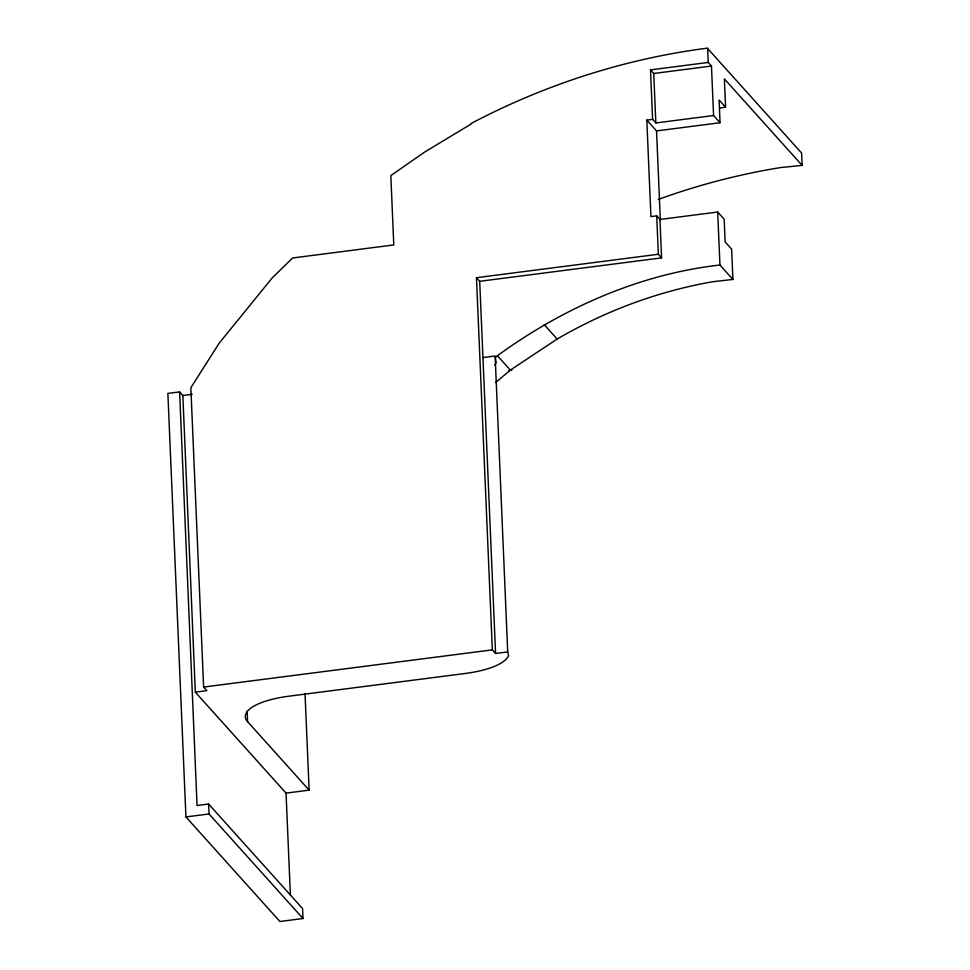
<?xml version="1.0" encoding="UTF-8"?>
<svg xmlns="http://www.w3.org/2000/svg" width="970" height="970" viewBox="0 0 970 970"><rect width="100%" height="100%" fill="white"/><g stroke="black" fill="none" stroke-linecap="round" stroke-linejoin="round"><path stroke-width="1.45" d="M494.93 365.278L496.082 362.586L495.149 356.002L483.011 357.566M495.646 382.532L510.353 370.116L557.12 339.051A447.958 409.801 -41.9 0 1 712.574 281.749L732.908 279.445L719.946 265.016C639.254 274.122 562.745 308.181 497.404 355.711L495.197 357.591L507.71 651.913L508.571 655.477A60.019 19.351 -2.4 0 1 465.224 673.471L289.108 696.169A60.019 19.351 -2.4 0 0 247.568 721.631L309.139 790.15L286.041 793.108L195.31 692.156L182.857 395.505L179.62 391.904L167.871 393.408L185.937 816.946L279.906 921.5L303.004 918.517L302.579 908.587L208.611 804.021L197.055 805.512L179.62 391.904M471.444 123.808L424.654 152.06L390.825 175.594L393.784 244.949L292.637 257.971L272.267 277.844L219.159 343.21L190.847 387.733L203.615 687.051L206.852 690.664L195.31 692.156M652.604 119.358L650.494 69.888L708.233 62.444L711.471 66.045L713.58 115.527L720.055 122.729L656.544 130.914L646.82 120.098L652.604 119.358L655.841 122.96L713.58 115.527M650.494 69.888L653.731 73.49L711.471 66.045M719.594 108.009L725.572 107.233L724.36 78.861L802.129 165.397L780.535 167.567A660.255 604.007 -41.9 0 0 658.315 199.408M661.588 257.875L658.351 254.261L476.464 277.699L479.701 281.3L661.588 257.875L659.952 219.462L656.714 215.849L650.931 216.601L646.82 120.098M659.952 219.462L717.691 212.018L724.178 219.232L725.136 241.942L731.622 249.157L732.908 279.445M182.857 395.505L192.206 394.305M508.886 370.504L511.857 370.116M203.615 687.051L492.336 649.864L495.573 653.477L507.71 651.913M185.937 816.946L209.035 813.963L303.004 918.517M725.572 107.233L719.085 100.031L720.055 122.729M497.404 355.711L510.353 370.116M544.218 324.611L557.12 339.051M802.129 165.397L801.62 153.078L707.639 48.5L708.233 62.444M717.691 212.018L719.946 265.016M656.544 130.914L660.327 219.875M653.731 73.49L655.841 122.96M656.714 215.849L658.351 254.261M479.701 281.3L495.573 653.477M476.464 277.699L492.336 649.864M305.017 693.514L309.139 790.15M286.041 793.108L290.394 895.08M247.12 711.046L247.568 721.631M208.611 804.021L209.035 813.963M471.262 123.408A672.343 615.077 -41.9 0 1 707.627 48.112"/></g></svg>
